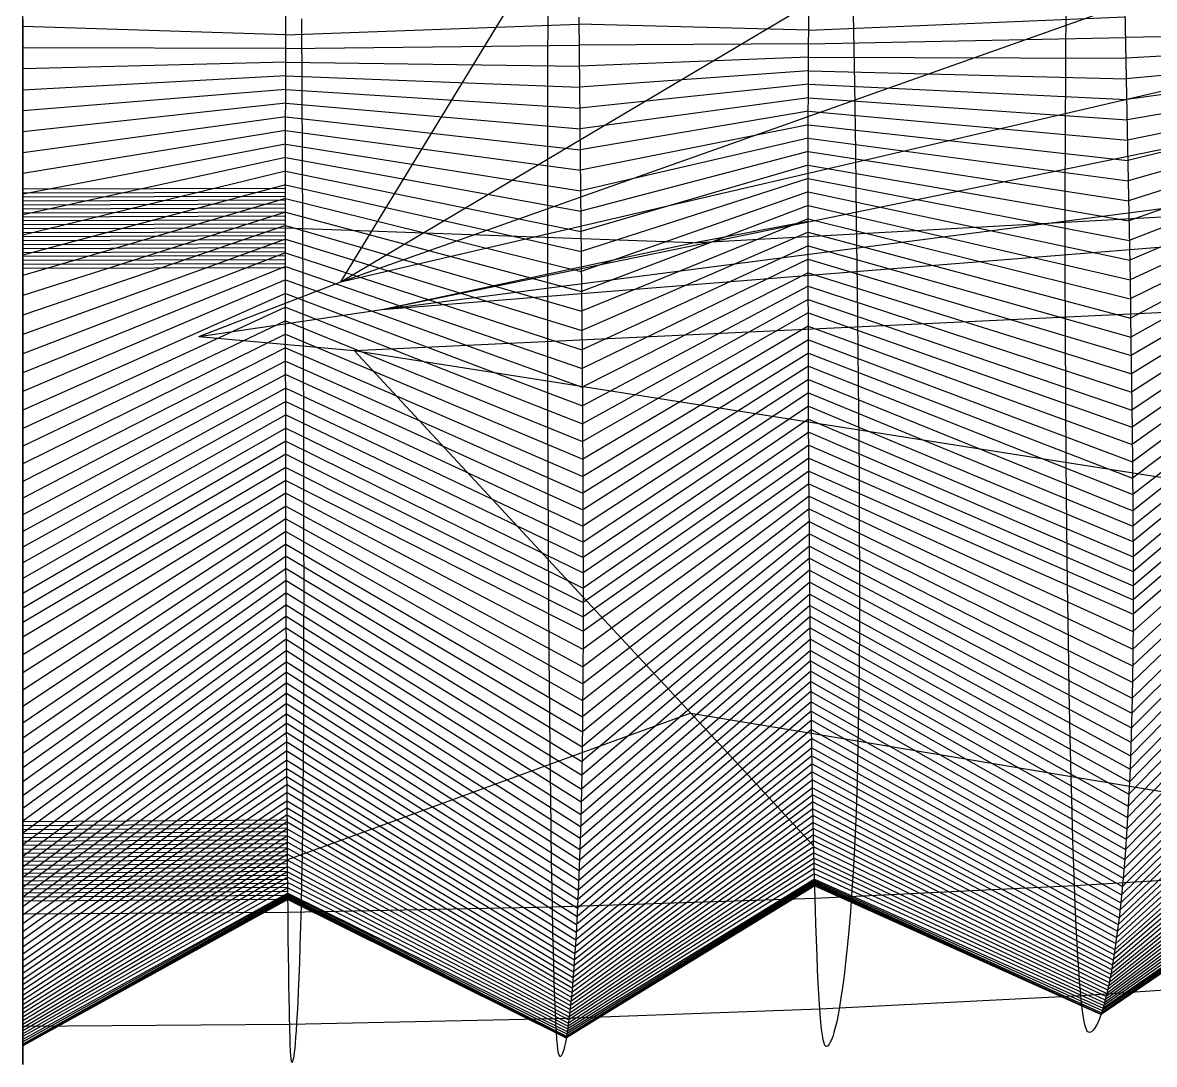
# Model space of a CAD drawing. Extents: x -483 to 483, y 0 to 271.
# Drawn here: x 0 to 128.5, y 0 to 118.3 of the extents above; entities that cross this region are included whole.
import ezdxf

# ---------------------------------------------------------------- set-up
doc = ezdxf.new("R2010")
doc.units = 0

msp = doc.modelspace()

# ---------------------------------------------------------------- linework, layer by layer
at = {"layer": 'default', "color": 30, "linetype": 'CONTINUOUS'}
msp.add_line((36.129, 88.838, 703.288), (153.186, 158.367, 435.962), dxfattribs=at)
at = {"layer": 'default', "color": 8, "linetype": 'CONTINUOUS'}
for p, q in [((36.129, 88.838, 703.288), (315.565, 153.848, 311.951)), ((36.129, 88.838, 703.288), (75.459, 153.319, 197.543)), ((40.767, 85.692, 704.946), (350.979, 149.457, 383.713)), ((36.129, 88.838, 703.288), (181.185, 140.264, 327.11)), ((40.767, 85.692, 704.946), (265.991, 114.892, 402.098)), ((40.767, 85.692, 704.946), (180.958, 96.986, 332.978)), ((76.091, 93.263, 203.728), (147.178, 97.245, 31.791)), ((76.091, 93.263, 203.728), (89.196, 95.723, 22.713)), ((76.091, 93.263, 203.728), (29.858, 94.956, 18.076)), ((40.767, 85.692, 704.946), (76.091, 93.263, 203.728)), ((37.633, 81.059, 703.462), (266.968, 91.838, 399.301)), ((20, 82.661, 747), (36.129, 88.838, 703.288)), ((20, 82.661, 747), (40.767, 85.692, 704.946)), ((20, 82.661, 747), (37.633, 81.059, 703.462)), ((37.633, 81.059, 703.462), (75.857, 39.86, 197.851)), ((37.633, 81.059, 703.462), (181.802, 58.383, 327.452)), ((75.857, 39.86, 197.851), (30.08, 23.234, 12.793)), ((75.857, 39.86, 197.851), (89.831, 24.776, 17.46)), ((75.857, 39.86, 197.851), (148.236, 27.837, 26.605))]:
    msp.add_line(p, q, dxfattribs=at)
at = {"layer": 'default', "color": 3, "linetype": 'CONTINUOUS'}
for p, q in [((118.433, 113.322, 26.442), (118.479, 120.939, 26.159)), ((0.01, 112.159, 17.183), (0.01, 119.943, 16.876)), ((29.871, 112.234, 17.766), (29.884, 120.007, 17.462)), ((59.643, 112.447, 19.521), (59.668, 120.189, 19.221)), ((89.231, 112.815, 22.422), (89.267, 120.505, 22.129)), ((118.403, 105.742, 26.631), (118.433, 113.322, 26.442)), ((0.01, 104.413, 17.391), (0.01, 112.159, 17.183)), ((29.863, 104.499, 17.974), (29.871, 112.234, 17.766)), ((59.626, 104.743, 19.725), (59.643, 112.447, 19.521)), ((89.207, 105.163, 22.62), (89.231, 112.815, 22.422)), ((118.388, 98.176, 26.721), (118.403, 105.742, 26.631)), ((0.01, 96.681, 17.497), (0.01, 104.413, 17.391)), ((29.858, 96.777, 18.079), (29.863, 104.499, 17.974)), ((59.618, 97.053, 19.826), (59.626, 104.743, 19.725)), ((89.196, 97.524, 22.716), (89.207, 105.163, 22.62)), ((118.391, 90.612, 26.7), (118.388, 98.176, 26.721)), ((0.01, 88.951, 17.489), (0.01, 96.681, 17.497)), ((29.859, 89.058, 18.07), (29.858, 96.777, 18.079)), ((59.619, 89.365, 19.815), (59.618, 97.053, 19.826)), ((89.198, 89.889, 22.701), (89.196, 97.524, 22.716)), ((118.411, 83.07, 26.578), (118.391, 90.612, 26.7)), ((0.01, 81.244, 17.375), (0.01, 88.951, 17.489)), ((29.863, 81.361, 17.955), (29.859, 89.058, 18.07)), ((59.628, 81.699, 19.699), (59.619, 89.365, 19.815)), ((89.212, 82.274, 22.582), (89.198, 89.889, 22.701)), ((89.238, 74.74, 22.363), (89.212, 82.274, 22.582)), ((118.447, 75.608, 26.356), (118.411, 83.07, 26.578)), ((0.01, 73.617, 17.158), (0.01, 81.244, 17.375)), ((29.873, 73.745, 17.738), (29.863, 81.361, 17.955)), ((59.646, 74.113, 19.481), (59.628, 81.699, 19.699)), ((89.276, 67.361, 22.05), (89.238, 74.74, 22.363)), ((118.498, 68.3, 26.043), (118.447, 75.608, 26.356)), ((0.01, 66.148, 16.847), (0.01, 73.617, 17.158)), ((29.886, 66.286, 17.426), (29.873, 73.745, 17.738)), ((59.672, 66.684, 19.169), (59.646, 74.113, 19.481)), ((118.564, 61.225, 25.638), (118.498, 68.3, 26.043)), ((89.325, 60.219, 21.645), (89.276, 67.361, 22.05)), ((0.01, 58.917, 16.44), (0.01, 66.148, 16.847)), ((29.903, 59.065, 17.02), (29.886, 66.286, 17.426)), ((59.706, 59.493, 18.763), (59.672, 66.684, 19.169)), ((118.643, 54.468, 25.151), (118.564, 61.225, 25.638)), ((59.746, 52.625, 18.271), (59.706, 59.493, 18.763)), ((89.384, 53.397, 21.154), (89.325, 60.219, 21.645)), ((0.01, 52.011, 15.947), (0.01, 58.917, 16.44)), ((29.923, 52.169, 16.527), (29.903, 59.065, 17.02)), ((118.734, 48.126, 24.585), (118.643, 54.468, 25.151)), ((89.453, 46.993, 20.585), (89.384, 53.397, 21.154)), ((0.01, 45.529, 15.372), (0.01, 52.011, 15.947)), ((29.947, 45.695, 15.953), (29.923, 52.169, 16.527)), ((59.793, 46.177, 17.699), (59.746, 52.625, 18.271)), ((118.836, 42.34, 23.96), (118.734, 48.126, 24.585)), ((89.529, 41.152, 19.955), (89.453, 46.993, 20.585)), ((0.01, 39.615, 14.735), (0.01, 45.529, 15.372)), ((29.974, 39.789, 15.317), (29.947, 45.695, 15.953)), ((59.846, 40.295, 17.065), (59.793, 46.177, 17.699)), ((89.61, 35.95, 19.285), (89.529, 41.152, 19.955)), ((118.943, 37.188, 23.297), (118.836, 42.34, 23.96)), ((59.901, 35.058, 16.391), (59.846, 40.295, 17.065)), ((0.01, 34.349, 14.058), (0.01, 39.615, 14.735)), ((30.002, 34.531, 14.64), (29.974, 39.789, 15.317)), ((119.051, 32.681, 22.633), (118.943, 37.188, 23.297)), ((59.957, 30.476, 15.715), (59.901, 35.058, 16.391)), ((89.691, 31.399, 18.614), (89.61, 35.95, 19.285)), ((0.01, 29.742, 13.378), (0.01, 34.349, 14.058)), ((30.031, 29.93, 13.961), (30.002, 34.531, 14.64)), ((119.156, 28.768, 21.982), (119.051, 32.681, 22.633)), ((89.771, 27.448, 17.956), (89.691, 31.399, 18.614)), ((0.01, 25.741, 12.711), (0.01, 29.742, 13.378)), ((30.059, 25.935, 13.295), (30.031, 29.93, 13.961)), ((60.012, 26.497, 15.052), (59.957, 30.476, 15.715)), ((119.258, 25.377, 21.354), (119.156, 28.768, 21.982)), ((89.848, 24.024, 17.32), (89.771, 27.448, 17.956)), ((0.01, 22.275, 12.066), (0.01, 25.741, 12.711)), ((30.086, 22.473, 12.651), (30.059, 25.935, 13.295)), ((60.065, 23.05, 14.412), (60.012, 26.497, 15.052)), ((119.357, 22.421, 20.747), (119.258, 25.377, 21.354)), ((89.922, 21.04, 16.706), (89.848, 24.024, 17.32)), ((0.01, 19.253, 11.442), (0.01, 22.275, 12.066)), ((30.112, 19.456, 12.029), (30.086, 22.473, 12.651)), ((60.116, 20.045, 13.792), (60.065, 23.05, 14.412)), ((119.435, 20.29, 20.263), (119.357, 22.421, 20.747)), ((89.981, 18.887, 16.217), (89.922, 21.04, 16.706)), ((30.133, 17.28, 11.534), (30.112, 19.456, 12.029)), ((60.157, 17.878, 13.299), (60.116, 20.045, 13.792)), ((0.01, 17.074, 10.946), (0.01, 19.253, 11.442))]:
    msp.add_line(p, q, dxfattribs=at)
at = {"layer": 'default', "color": 5, "linetype": 'CONTINUOUS'}
for p, q in [((125.154, 119.726, -15.005), (125.314, 111.893, -15.997)), ((0.01, 118.631, -25.739), (0.01, 110.625, -26.752)), ((31.666, 118.702, -25.058), (31.709, 110.707, -26.07)), ((63.156, 118.903, -23.021), (63.239, 110.94, -24.03)), ((94.317, 119.249, -19.667), (94.438, 111.341, -20.669)), ((29.879, 116.898, 17.584), (0.01, 117.83, -25.84)), ((89.252, 117.429, 22.247), (63.164, 118.106, -23.122)), ((147.251, 116.98, 31.43), (125.218, 116.593, -15.402)), ((89.245, 115.891, 22.305), (63.189, 115.718, -23.425)), ((29.876, 115.343, 17.645), (0.01, 115.429, -26.144)), ((147.24, 115.475, 31.484), (125.266, 114.243, -15.7)), ((29.874, 113.789, 17.706), (0.01, 113.027, -26.448)), ((89.238, 114.353, 22.364), (63.214, 113.329, -23.727)), ((147.229, 113.97, 31.538), (125.314, 111.893, -15.997)), ((29.871, 112.234, 17.766), (0.01, 110.625, -26.752)), ((89.231, 112.815, 22.422), (63.239, 110.94, -24.03)), ((125.314, 111.893, -15.997), (125.466, 104.146, -16.929)), ((147.222, 112.473, 31.574), (125.36, 109.569, -16.277)), ((29.87, 110.687, 17.808), (0.01, 108.249, -27.038)), ((0.01, 110.625, -26.752), (0.01, 102.706, -27.704)), ((31.709, 110.707, -26.07), (31.748, 102.798, -27.02)), ((63.239, 110.94, -24.03), (63.317, 103.064, -24.976)), ((89.226, 111.285, 22.462), (63.262, 108.577, -24.313)), ((94.438, 111.341, -20.669), (94.552, 103.519, -21.609)), ((147.215, 110.975, 31.609), (125.405, 107.245, -16.556)), ((89.222, 109.754, 22.501), (63.286, 106.215, -24.597)), ((147.207, 109.477, 31.645), (125.45, 104.921, -16.836)), ((29.868, 109.14, 17.849), (0.01, 105.873, -27.323)), ((89.217, 108.224, 22.541), (63.309, 103.852, -24.881)), ((147.2, 107.98, 31.681), (125.494, 102.621, -17.103)), ((29.866, 107.593, 17.891), (0.01, 103.498, -27.609)), ((89.212, 106.694, 22.58), (63.332, 101.514, -25.153)), ((29.864, 106.046, 17.932), (0.01, 101.147, -27.881)), ((147.193, 106.482, 31.716), (125.536, 100.333, -17.365)), ((29.863, 104.499, 17.974), (0.01, 98.808, -28.148)), ((89.207, 105.163, 22.62), (63.353, 99.188, -25.418)), ((125.466, 104.146, -16.929), (125.607, 96.52, -17.8)), ((147.189, 104.988, 31.732), (125.579, 98.045, -17.626)), ((29.862, 102.954, 17.995), (0.01, 96.47, -28.415)), ((63.317, 103.064, -24.976), (63.39, 95.312, -25.86)), ((89.205, 103.635, 22.639), (63.375, 96.862, -25.683)), ((94.552, 103.519, -21.609), (94.658, 95.819, -22.488)), ((147.186, 103.493, 31.749), (125.62, 95.775, -17.88)), ((0.01, 102.706, -27.704), (0.01, 94.911, -28.593)), ((31.748, 102.798, -27.02), (31.786, 95.015, -27.908)), ((89.203, 102.108, 22.659), (63.397, 94.555, -25.941)), ((147.183, 101.998, 31.765), (125.658, 93.54, -18.117)), ((29.861, 101.41, 18.016), (0.01, 94.15, -28.673)), ((89.2, 100.58, 22.678), (63.416, 92.282, -26.182)), ((147.18, 100.503, 31.781), (125.697, 91.305, -18.355)), ((29.86, 99.866, 18.037), (0.01, 91.865, -28.916)), ((89.198, 99.052, 22.697), (63.436, 90.01, -26.423)), ((147.176, 99.008, 31.797), (125.735, 89.069, -18.593)), ((29.859, 98.321, 18.058), (0.01, 89.58, -29.158)), ((29.858, 96.777, 18.079), (0.01, 87.296, -29.4)), ((89.196, 97.524, 22.716), (63.456, 87.738, -26.664)), ((125.607, 96.52, -17.8), (125.735, 89.069, -18.593)), ((147.177, 97.514, 31.792), (125.769, 86.905, -18.802)), ((29.858, 95.233, 18.077), (0.01, 85.083, -29.612)), ((63.39, 95.312, -25.86), (63.456, 87.738, -26.664)), ((89.196, 95.997, 22.713), (63.474, 85.537, -26.875)), ((94.658, 95.819, -22.488), (94.755, 88.297, -23.288)), ((147.178, 96.02, 31.786), (125.803, 84.74, -19.01)), ((0.01, 94.911, -28.593), (0.01, 87.296, -29.4)), ((31.786, 95.015, -27.908), (31.819, 87.41, -28.715)), ((89.196, 94.47, 22.71), (63.491, 83.337, -27.087)), ((147.18, 94.525, 31.781), (125.837, 82.576, -19.219)), ((29.858, 93.69, 18.075), (0.01, 82.871, -29.825)), ((89.197, 92.943, 22.707), (63.509, 81.137, -27.298)), ((147.181, 93.031, 31.776), (125.867, 80.474, -19.404)), ((29.858, 92.146, 18.073), (0.01, 80.659, -30.037)), ((89.197, 91.416, 22.704), (63.524, 78.999, -27.485)), ((147.182, 91.537, 31.77), (125.895, 78.402, -19.578)), ((29.859, 90.602, 18.071), (0.01, 78.51, -30.225)), ((147.187, 90.047, 31.745), (125.923, 76.331, -19.752)), ((29.859, 89.058, 18.07), (0.01, 76.392, -30.402)), ((89.198, 89.889, 22.701), (63.539, 76.894, -27.661)), ((125.735, 89.069, -18.593), (125.848, 81.855, -19.288)), ((29.86, 87.519, 18.047), (0.01, 74.275, -30.578)), ((31.819, 87.41, -28.715), (31.849, 80.045, -29.421)), ((63.456, 87.738, -26.664), (63.514, 80.403, -27.368)), ((89.2, 88.366, 22.677), (63.553, 74.788, -27.837)), ((94.755, 88.297, -23.288), (94.839, 81.012, -23.988)), ((147.192, 88.557, 31.72), (125.949, 74.295, -19.913)), ((0.01, 87.296, -29.4), (0.01, 79.921, -30.108)), ((89.203, 86.843, 22.654), (63.567, 72.719, -28)), ((147.197, 87.067, 31.694), (125.971, 72.332, -20.049)), ((29.861, 85.979, 18.024), (0.01, 72.195, -30.742)), ((89.206, 85.32, 22.63), (63.578, 70.723, -28.137)), ((147.202, 85.577, 31.669), (125.994, 70.369, -20.185)), ((29.862, 84.44, 18.001), (0.01, 70.188, -30.879)), ((89.209, 83.797, 22.606), (63.589, 68.727, -28.274)), ((147.208, 84.087, 31.643), (126.016, 68.405, -20.321)), ((29.862, 82.9, 17.978), (0.01, 68.182, -31.016)), ((89.212, 82.274, 22.582), (63.601, 66.732, -28.411)), ((147.217, 82.612, 31.598), (126.03, 66.559, -20.411)), ((29.863, 81.361, 17.955), (0.01, 66.175, -31.154)), ((94.839, 81.012, -23.988), (94.91, 74.041, -24.572)), ((125.848, 81.855, -19.288), (125.942, 74.95, -19.868)), ((147.226, 81.138, 31.554), (126.045, 64.712, -20.502)), ((0.01, 79.921, -30.108), (0.01, 72.864, -30.696)), ((29.865, 79.838, 17.912), (0.01, 64.288, -31.244)), ((31.849, 80.045, -29.421), (31.874, 72.998, -30.009)), ((63.514, 80.403, -27.368), (63.563, 73.384, -27.954)), ((89.217, 80.767, 22.538), (63.608, 64.855, -28.501)), ((89.222, 79.261, 22.494), (63.615, 62.978, -28.591)), ((147.235, 79.664, 31.509), (126.059, 62.866, -20.592)), ((29.867, 78.314, 17.868), (0.01, 62.401, -31.334)), ((89.228, 77.754, 22.451), (63.623, 61.101, -28.682)), ((147.244, 78.19, 31.464), (126.069, 61.099, -20.648)), ((29.869, 76.791, 17.825), (0.01, 60.514, -31.424)), ((89.233, 76.247, 22.407), (63.628, 59.304, -28.738)), ((147.253, 76.715, 31.419), (126.075, 59.371, -20.688)), ((29.871, 75.268, 17.781), (0.01, 58.707, -31.48)), ((89.238, 74.74, 22.363), (63.631, 57.548, -28.776)), ((125.942, 74.95, -19.868), (126.016, 68.405, -20.321)), ((147.266, 75.272, 31.356), (126.082, 57.643, -20.728)), ((29.873, 73.745, 17.738), (0.01, 56.941, -31.518)), ((63.563, 73.384, -27.954), (63.601, 66.732, -28.411)), ((89.246, 73.264, 22.3), (63.634, 55.791, -28.815)), ((94.91, 74.041, -24.572), (94.965, 67.433, -25.027)), ((147.279, 73.828, 31.294), (126.085, 55.954, -20.749)), ((0.01, 72.864, -30.696), (0.01, 66.175, -31.154)), ((29.875, 72.253, 17.676), (0.01, 55.175, -31.556)), ((31.874, 72.998, -30.009), (31.893, 66.318, -30.467)), ((147.292, 72.384, 31.231), (126.082, 54.346, -20.733)), ((29.878, 70.761, 17.613), (0.01, 53.45, -31.575)), ((89.254, 71.789, 22.238), (63.636, 54.075, -28.834)), ((147.305, 70.94, 31.168), (126.08, 52.737, -20.717)), ((89.261, 70.313, 22.175), (63.634, 52.44, -28.816)), ((147.317, 69.496, 31.105), (126.077, 51.128, -20.701)), ((29.88, 69.269, 17.551), (0.01, 51.806, -31.556)), ((89.269, 68.837, 22.113), (63.632, 50.805, -28.797)), ((126.016, 68.405, -20.321), (126.064, 62.251, -20.622)), ((29.883, 67.778, 17.489), (0.01, 50.162, -31.536)), ((89.276, 67.361, 22.05), (63.631, 49.17, -28.778)), ((94.965, 67.433, -25.027), (95.001, 61.219, -25.328)), ((147.334, 68.099, 31.025), (126.062, 49.141, -20.604)), ((29.886, 66.286, 17.426), (0.01, 48.518, -31.517)), ((0.01, 66.175, -31.154), (0.01, 59.885, -31.455)), ((31.893, 66.318, -30.467), (31.906, 60.036, -30.767)), ((63.601, 66.732, -28.411), (63.625, 60.475, -28.712)), ((89.286, 65.933, 21.969), (63.623, 47.15, -28.677)), ((147.35, 66.701, 30.944), (126.046, 47.154, -20.508)), ((29.889, 64.842, 17.345), (0.01, 46.488, -31.414)), ((89.296, 64.504, 21.888), (63.614, 45.131, -28.576)), ((147.367, 65.303, 30.864), (126.024, 45.243, -20.373)), ((29.892, 63.397, 17.264), (0.01, 44.457, -31.311)), ((89.306, 63.076, 21.807), (63.603, 43.189, -28.435)), ((147.383, 63.906, 30.783), (125.996, 43.409, -20.199)), ((29.896, 61.953, 17.182), (0.01, 42.505, -31.168)), ((147.4, 62.508, 30.702), (125.968, 41.575, -20.025)), ((126.064, 62.251, -20.622), (126.086, 56.491, -20.755)), ((29.899, 60.509, 17.101), (0.01, 40.63, -30.985)), ((89.315, 61.647, 21.726), (63.588, 41.324, -28.254)), ((63.625, 60.475, -28.712), (63.636, 54.62, -28.841)), ((95.001, 61.219, -25.328), (95.017, 55.404, -25.458)), ((147.419, 61.173, 30.605), (125.928, 39.89, -19.778)), ((0.01, 59.885, -31.455), (0.01, 53.998, -31.582)), ((31.906, 60.036, -30.767), (31.911, 54.158, -30.895)), ((89.325, 60.219, 21.645), (63.573, 39.46, -28.073)), ((147.439, 59.839, 30.509), (125.887, 38.205, -19.53)), ((29.903, 59.065, 17.02), (0.01, 38.756, -30.801)), ((89.337, 58.854, 21.546), (63.552, 37.748, -27.817)), ((147.459, 58.504, 30.412), (125.841, 36.59, -19.247)), ((29.907, 57.686, 16.921), (0.01, 37.034, -30.542)), ((89.349, 57.49, 21.448), (63.53, 36.035, -27.561)), ((147.479, 57.169, 30.315), (125.79, 35.044, -18.927)), ((29.911, 56.306, 16.823), (0.01, 35.313, -30.283)), ((89.361, 56.126, 21.35), (63.506, 34.394, -27.268)), ((95.017, 55.404, -25.458), (95.01, 49.99, -25.4)), ((147.498, 55.834, 30.218), (125.738, 33.499, -18.607)), ((126.086, 56.491, -20.755), (126.077, 51.128, -20.701)), ((29.915, 54.927, 16.724), (0.01, 33.663, -29.987)), ((0.01, 53.998, -31.582), (0.01, 48.518, -31.517)), ((31.911, 54.158, -30.895), (31.908, 48.685, -30.831)), ((89.373, 54.761, 21.252), (63.479, 32.824, -26.938)), ((63.636, 54.62, -28.841), (63.631, 49.17, -28.778)), ((147.521, 54.581, 30.106), (125.674, 32.087, -18.217)), ((29.919, 53.548, 16.626), (0.01, 32.084, -29.653)), ((89.384, 53.397, 21.154), (63.452, 31.254, -26.607)), ((147.544, 53.328, 29.994), (125.611, 30.674, -17.826)), ((29.923, 52.169, 16.527), (0.01, 30.506, -29.319)), ((89.398, 52.116, 21.04), (63.418, 29.819, -26.205)), ((147.567, 52.075, 29.882), (125.542, 29.323, -17.403)), ((29.928, 50.874, 16.412), (0.01, 29.063, -28.912)), ((89.412, 50.836, 20.927), (63.385, 28.383, -25.802)), ((147.59, 50.822, 29.77), (125.468, 28.032, -16.946)), ((126.077, 51.128, -20.701), (126.038, 46.161, -20.46)), ((29.933, 49.579, 16.297), (0.01, 27.62, -28.506)), ((89.426, 49.555, 20.813), (63.349, 27.01, -25.366)), ((63.631, 49.17, -28.778), (63.61, 44.121, -28.525)), ((95.01, 49.99, -25.4), (94.98, 44.975, -25.152)), ((147.613, 49.57, 29.658), (125.394, 26.741, -16.49)), ((0.01, 48.518, -31.517), (0.01, 43.442, -31.259)), ((29.938, 48.284, 16.183), (0.01, 26.24, -28.065)), ((31.908, 48.685, -30.831), (31.897, 43.616, -30.574)), ((89.439, 48.274, 20.699), (63.31, 25.699, -24.896)), ((147.638, 48.427, 29.534), (125.311, 25.568, -15.978)), ((29.943, 46.99, 16.068), (0.01, 24.921, -27.59)), ((89.453, 46.993, 20.585), (63.272, 24.387, -24.426)), ((147.663, 47.284, 29.411), (125.228, 24.395, -15.466)), ((29.947, 45.695, 15.953), (0.01, 23.603, -27.116)), ((89.468, 45.825, 20.459), (63.228, 23.196, -23.899)), ((147.714, 44.998, 29.163), (125.053, 22.219, -14.383)), ((147.688, 46.141, 29.287), (125.142, 23.279, -14.934)), ((126.038, 46.161, -20.46), (125.968, 41.575, -20.025)), ((29.953, 44.514, 15.826), (0.01, 22.405, -26.583)), ((89.484, 44.657, 20.333), (63.184, 22.004, -23.372)), ((63.61, 44.121, -28.525), (63.573, 39.46, -28.073)), ((94.98, 44.975, -25.152), (94.926, 40.346, -24.707)), ((147.739, 43.855, 29.04), (124.963, 21.159, -13.832)), ((0.01, 43.442, -31.259), (0.01, 38.756, -30.801)), ((29.958, 43.333, 15.699), (0.01, 21.207, -26.051)), ((31.897, 43.616, -30.574), (31.878, 38.936, -30.118)), ((89.499, 43.488, 20.207), (63.139, 20.87, -22.825)), ((147.765, 42.837, 28.909), (124.87, 20.206, -13.255)), ((29.963, 42.152, 15.571), (0.01, 20.067, -25.499)), ((89.529, 41.152, 19.955), (63.046, 18.717, -21.691)), ((89.514, 42.32, 20.081), (63.093, 19.794, -22.258)), ((147.792, 41.82, 28.778), (124.776, 19.252, -12.679)), ((125.968, 41.575, -20.025), (125.867, 37.362, -19.407)), ((29.969, 40.97, 15.444), (0.01, 18.985, -24.926)), ((89.546, 40.111, 19.821), (62.997, 17.749, -21.098)), ((94.926, 40.346, -24.707), (94.85, 36.093, -24.076)), ((147.819, 40.802, 28.647), (124.682, 18.35, -12.097)), ((29.974, 39.789, 15.317), (0.01, 17.904, -24.354)), ((0.01, 38.756, -30.801), (0.01, 34.452, -30.154)), ((29.98, 38.738, 15.182), (0.01, 16.93, -23.755)), ((31.878, 38.936, -30.118), (31.851, 34.638, -29.472)), ((89.562, 39.071, 19.687), (62.948, 16.78, -20.505)), ((63.573, 39.46, -28.073), (63.52, 35.179, -27.433)), ((147.872, 38.767, 28.385), (124.492, 16.646, -10.923)), ((147.846, 39.784, 28.516), (124.587, 17.498, -11.51)), ((29.985, 37.686, 15.046), (0.01, 15.957, -23.157)), ((89.578, 38.031, 19.553), (62.898, 15.864, -19.907)), ((147.899, 37.876, 28.254), (124.396, 15.885, -10.33)), ((125.867, 37.362, -19.407), (125.738, 33.499, -18.607)), ((29.991, 36.634, 14.911), (0.01, 15.035, -22.553)), ((89.594, 36.991, 19.419), (62.849, 14.999, -19.304)), ((94.85, 36.093, -24.076), (94.751, 32.194, -23.261)), ((147.953, 36.096, 27.992), (124.204, 14.407, -9.147)), ((147.926, 36.986, 28.123), (124.3, 15.125, -9.738)), ((29.997, 35.582, 14.776), (0.01, 14.166, -21.944)), ((89.627, 35.04, 19.151), (62.748, 13.361, -18.091)), ((89.61, 35.95, 19.285), (62.799, 14.134, -18.7)), ((63.52, 35.179, -27.433), (63.452, 31.254, -26.607)), ((147.979, 35.205, 27.861), (124.108, 13.731, -8.558)), ((30.002, 34.531, 14.64), (0.01, 13.296, -21.335)), ((0.01, 34.452, -30.154), (0.01, 30.506, -29.319)), ((30.008, 33.61, 14.504), (0.01, 12.52, -20.72)), ((31.851, 34.638, -29.472), (31.816, 30.698, -28.64)), ((89.643, 34.13, 19.017), (62.698, 12.589, -17.482)), ((148.032, 33.542, 27.601), (123.918, 12.457, -7.386)), ((148.006, 34.315, 27.729), (124.013, 13.055, -7.968)), ((125.738, 33.499, -18.607), (125.579, 29.968, -17.631)), ((30.014, 32.69, 14.369), (0.01, 11.744, -20.105)), ((89.675, 32.309, 18.748), (62.598, 11.174, -16.269)), ((89.659, 33.22, 18.882), (62.648, 11.86, -16.875)), ((94.751, 32.194, -23.261), (94.631, 28.63, -22.267)), ((148.058, 32.769, 27.473), (123.824, 11.859, -6.804)), ((30.019, 31.77, 14.233), (0.01, 11.011, -19.492)), ((30.025, 30.85, 14.097), (0.01, 10.322, -18.881)), ((89.691, 31.399, 18.614), (62.548, 10.488, -15.663)), ((63.452, 31.254, -26.607), (63.369, 27.666, -25.601)), ((148.111, 31.223, 27.216), (123.638, 10.766, -5.658)), ((148.085, 31.996, 27.345), (123.73, 11.295, -6.228)), ((0.01, 30.506, -29.319), (0.01, 26.899, -28.303)), ((30.031, 29.93, 13.961), (0.01, 9.632, -18.269)), ((31.816, 30.698, -28.64), (31.774, 27.095, -27.626)), ((89.723, 29.819, 18.351), (62.449, 9.273, -14.467)), ((89.707, 30.609, 18.482), (62.499, 9.881, -15.065)), ((148.162, 29.78, 26.964), (123.455, 9.771, -4.53)), ((148.137, 30.45, 27.088), (123.546, 10.237, -5.088)), ((125.579, 29.968, -17.631), (125.394, 26.741, -16.49)), ((30.036, 29.131, 13.828), (0.01, 9.022, -17.666)), ((30.042, 28.332, 13.695), (0.01, 8.411, -17.062)), ((89.739, 29.029, 18.219), (62.4, 8.701, -13.875)), ((94.631, 28.63, -22.267), (94.491, 25.373, -21.106)), ((148.213, 28.441, 26.716), (123.275, 8.869, -3.42)), ((148.187, 29.11, 26.84), (123.365, 9.306, -3.971)), ((30.048, 27.533, 13.562), (0.01, 7.836, -16.464)), ((31.774, 27.095, -27.626), (31.724, 23.804, -26.442)), ((89.771, 27.448, 17.956), (62.304, 7.627, -12.704)), ((89.755, 28.238, 18.088), (62.352, 8.164, -13.289)), ((63.369, 27.666, -25.601), (63.272, 24.387, -24.426)), ((148.263, 27.101, 26.468), (123.099, 8.052, -2.332)), ((148.238, 27.771, 26.592), (123.187, 8.46, -2.876)), ((0.01, 26.899, -28.303), (0.01, 23.603, -27.116)), ((30.053, 26.734, 13.429), (0.01, 7.296, -15.874)), ((30.059, 25.935, 13.295), (0.01, 6.757, -15.283)), ((89.802, 26.079, 17.702), (62.209, 6.682, -11.557)), ((89.786, 26.763, 17.829), (62.256, 7.154, -12.13)), ((148.312, 25.933, 26.229), (122.926, 7.337, -1.266)), ((148.288, 26.517, 26.349), (123.012, 7.695, -1.799)), ((125.394, 26.741, -16.49), (125.187, 23.808, -15.209)), ((30.064, 25.243, 13.167), (0.01, 6.282, -14.704)), ((30.07, 24.55, 13.038), (0.01, 5.807, -14.125)), ((89.832, 24.709, 17.447), (62.116, 5.824, -10.432)), ((89.817, 25.394, 17.575), (62.162, 6.238, -10.991)), ((94.491, 25.373, -21.106), (94.334, 22.413, -19.804)), ((148.361, 24.765, 25.99), (122.756, 6.694, -0.217)), ((148.336, 25.349, 26.11), (122.84, 7.004, -0.738)), ((30.075, 23.858, 12.909), (0.01, 5.361, -13.554)), ((0.01, 23.603, -27.116), (0.01, 20.608, -25.785)), ((30.08, 23.166, 12.78), (0.01, 4.945, -12.99)), ((31.724, 23.804, -26.442), (31.669, 20.813, -25.115)), ((89.863, 23.427, 17.197), (62.025, 5.047, -9.326)), ((89.848, 24.024, 17.32), (62.07, 5.41, -9.873)), ((63.272, 24.387, -24.426), (63.163, 21.408, -23.108)), ((148.424, 23.339, 25.68), (122.442, 5.658, 1.72)), ((148.416, 23.508, 25.718), (122.451, 5.685, 1.661)), ((148.409, 23.676, 25.756), (122.461, 5.712, 1.602)), ((148.401, 23.845, 25.794), (122.507, 5.857, 1.318)), ((148.393, 24.013, 25.833), (122.589, 6.121, 0.811)), ((148.385, 24.182, 25.871), (122.671, 6.385, 0.304)), ((125.187, 23.808, -15.209), (124.963, 21.159, -13.832)), ((30.086, 22.473, 12.651), (0.01, 4.529, -12.426)), ((30.091, 21.87, 12.527), (0.01, 4.164, -11.873)), ((89.892, 22.233, 16.952), (61.935, 4.346, -8.236)), ((89.877, 22.83, 17.075), (61.98, 4.685, -8.778)), ((94.334, 22.413, -19.804), (94.164, 19.74, -18.403)), ((30.096, 21.266, 12.403), (0.01, 3.8, -11.321)), ((30.101, 20.663, 12.278), (0.01, 3.46, -10.774)), ((0.01, 20.608, -25.785), (0.01, 17.904, -24.354)), ((31.669, 20.813, -25.115), (31.609, 18.112, -23.687)), ((89.934, 20.582, 16.602), (61.737, 3.04, -5.842)), ((89.93, 20.735, 16.637), (61.76, 3.183, -6.124)), ((89.926, 20.887, 16.671), (61.803, 3.451, -6.645)), ((89.922, 21.04, 16.706), (61.846, 3.718, -7.166)), ((89.907, 21.636, 16.829), (61.891, 4.032, -7.701)), ((63.163, 21.408, -23.108), (63.046, 18.717, -21.691)), ((124.963, 21.159, -13.832), (124.73, 18.775, -12.391)), ((30.107, 20.059, 12.154), (0.01, 3.145, -10.234)), ((30.112, 19.456, 12.029), (0.01, 2.829, -9.694)), ((30.113, 19.311, 11.996), (0.01, 2.561, -9.169)), ((89.943, 20.277, 16.533), (61.73, 3.002, -5.758)), ((89.939, 20.43, 16.568), (61.734, 3.021, -5.8)), ((94.164, 19.74, -18.403), (93.987, 17.334, -16.938)), ((30.115, 19.167, 11.963), (0.01, 2.292, -8.643)), ((30.116, 19.023, 11.931), (0.01, 2.149, -8.362)), ((30.117, 18.878, 11.898), (0.01, 2.133, -8.325)), ((30.119, 18.734, 11.865), (0.01, 2.117, -8.289)), ((31.609, 18.112, -23.687), (31.546, 15.681, -22.195)), ((63.046, 18.717, -21.691), (62.923, 16.296, -20.209)), ((124.73, 18.775, -12.391), (124.492, 16.646, -10.923)), ((0.01, 17.904, -24.354), (0.01, 15.47, -22.858)), ((93.987, 17.334, -16.938), (93.807, 15.185, -15.446)), ((0.01, 15.47, -22.858), (0.01, 13.296, -21.335)), ((31.546, 15.681, -22.195), (31.483, 13.51, -20.675)), ((62.923, 16.296, -20.209), (62.799, 14.134, -18.7)), ((124.492, 16.646, -10.923), (124.252, 14.745, -9.442)), ((93.807, 15.185, -15.446), (93.625, 13.267, -13.941)), ((124.252, 14.745, -9.442), (124.013, 13.055, -7.968)), ((0.01, 13.296, -21.335), (0.01, 11.356, -19.798)), ((31.483, 13.51, -20.675), (31.418, 11.572, -19.142)), ((62.799, 14.134, -18.7), (62.673, 12.203, -17.178)), ((93.625, 13.267, -13.941), (93.444, 11.563, -12.443)), ((124.013, 13.055, -7.968), (123.777, 11.56, -6.512)), ((31.418, 11.572, -19.142), (31.354, 9.851, -17.617)), ((62.673, 12.203, -17.178), (62.548, 10.488, -15.663)), ((0.01, 11.356, -19.798), (0.01, 9.632, -18.269)), ((62.548, 10.488, -15.663), (62.425, 8.97, -14.168)), ((93.444, 11.563, -12.443), (93.266, 10.054, -10.964)), ((123.777, 11.56, -6.512), (123.546, 10.237, -5.088)), ((0.01, 9.632, -18.269), (0.01, 8.106, -16.76)), ((31.354, 9.851, -17.617), (31.291, 8.327, -16.111)), ((93.266, 10.054, -10.964), (93.091, 8.719, -9.517)), ((123.319, 9.073, -3.692), (123.099, 8.052, -2.332)), ((123.546, 10.237, -5.088), (123.319, 9.073, -3.692)), ((0.01, 8.106, -16.76), (0.01, 6.757, -15.283)), ((31.291, 8.327, -16.111), (31.229, 6.979, -14.638)), ((62.425, 8.97, -14.168), (62.304, 7.627, -12.704)), ((93.091, 8.719, -9.517), (92.919, 7.545, -8.098)), ((120.202, 7.253, 15.533), (120.148, 7.833, 15.866)), ((123.099, 8.052, -2.332), (122.883, 7.159, -0.999)), ((0.01, 6.757, -15.283), (0.01, 5.569, -13.836)), ((31.229, 6.979, -14.638), (31.169, 5.793, -13.194)), ((62.185, 6.445, -11.27), (62.07, 5.41, -9.873)), ((62.304, 7.627, -12.704), (62.185, 6.445, -11.27)), ((92.752, 6.516, -6.717), (92.589, 5.615, -5.362)), ((92.919, 7.545, -8.098), (92.752, 6.516, -6.717)), ((120.302, 6.325, 14.919), (120.202, 7.253, 15.533)), ((122.883, 7.159, -0.999), (122.671, 6.385, 0.304)), ((0.01, 5.569, -13.836), (0.01, 4.529, -12.426)), ((31.169, 5.793, -13.194), (31.11, 4.754, -11.788)), ((60.556, 4.62, 8.461), (60.528, 5.21, 8.803)), ((62.07, 5.41, -9.873), (61.957, 4.503, -8.504)), ((90.56, 5.722, 11.423), (90.519, 6.308, 11.761)), ((90.636, 4.785, 10.8), (90.56, 5.722, 11.423)), ((92.589, 5.615, -5.362), (92.429, 4.834, -4.039)), ((120.407, 5.534, 14.271), (120.302, 6.325, 14.919)), ((120.522, 4.877, 13.56), (120.407, 5.534, 14.271)), ((122.266, 5.171, 2.802), (122.075, 4.721, 3.984)), ((122.466, 5.725, 1.572), (122.266, 5.171, 2.802)), ((122.671, 6.385, 0.304), (122.466, 5.725, 1.572)), ((0.01, 4.529, -12.426), (0.01, 3.618, -11.044)), ((0.01, 3.743, 6.071), (0.01, 4.336, 6.415)), ((30.337, 3.967, 6.668), (30.322, 4.56, 7.011)), ((30.363, 3.02, 6.035), (30.337, 3.967, 6.668)), ((31.11, 4.754, -11.788), (31.052, 3.844, -10.409)), ((60.608, 3.677, 7.832), (60.556, 4.62, 8.461)), ((61.957, 4.503, -8.504), (61.846, 3.718, -7.166)), ((90.715, 3.985, 10.143), (90.636, 4.785, 10.8)), ((90.802, 3.322, 9.422), (90.715, 3.985, 10.143)), ((92.273, 4.169, -2.751), (92.122, 3.611, -1.502)), ((92.429, 4.834, -4.039), (92.273, 4.169, -2.751)), ((120.645, 4.359, 12.8), (120.522, 4.877, 13.56)), ((120.781, 3.975, 11.965), (120.645, 4.359, 12.8)), ((120.89, 3.725, 11.289), (120.781, 3.975, 11.965)), ((121.71, 4.075, 6.234), (121.528, 3.853, 7.357)), ((121.888, 4.361, 5.135), (121.71, 4.075, 6.234)), ((122.075, 4.721, 3.984), (121.888, 4.361, 5.135)), ((0.01, 2.794, 5.437), (0.01, 3.743, 6.071)), ((0.01, 3.618, -11.044), (0.01, 2.829, -9.694)), ((0.01, 2.829, -9.694), (0.01, 2.157, -8.38)), ((0.01, 1.984, 4.767), (0.01, 2.794, 5.437)), ((30.391, 2.211, 5.367), (30.363, 3.02, 6.035)), ((30.996, 3.057, -9.062), (30.941, 2.385, -7.751)), ((31.052, 3.844, -10.409), (30.996, 3.057, -9.062)), ((60.663, 2.871, 7.168), (60.608, 3.677, 7.832)), ((60.723, 2.203, 6.44), (60.663, 2.871, 7.168)), ((61.739, 3.049, -5.864), (61.635, 2.488, -4.601)), ((61.846, 3.718, -7.166), (61.739, 3.049, -5.864)), ((90.895, 2.798, 8.651), (90.802, 3.322, 9.422)), ((90.998, 2.411, 7.803), (90.895, 2.798, 8.651)), ((91.836, 2.795, 0.868), (91.701, 2.507, 1.984)), ((91.977, 3.157, -0.301), (91.836, 2.795, 0.868)), ((92.122, 3.611, -1.502), (91.977, 3.157, -0.301)), ((121.136, 3.605, 9.77), (120.89, 3.725, 11.289)), ((121.154, 3.6, 9.663), (121.136, 3.605, 9.77)), ((121.374, 3.69, 8.307), (121.154, 3.6, 9.663)), ((121.528, 3.853, 7.357), (121.374, 3.69, 8.307)), ((0.01, 2.157, -8.38), (0.01, 1.594, -7.106)), ((0.01, 1.312, 4.033), (0.01, 1.984, 4.767)), ((0.01, 1.594, -7.106), (0.01, 1.136, -5.881)), ((0.01, 0.781, 3.247), (0.01, 1.312, 4.033)), ((30.422, 1.54, 4.634), (30.391, 2.211, 5.367)), ((30.455, 1.009, 3.85), (30.422, 1.54, 4.634)), ((30.836, 1.365, -5.257), (30.786, 0.999, -4.068)), ((30.888, 1.822, -6.48), (30.836, 1.365, -5.257)), ((30.941, 2.385, -7.751), (30.888, 1.822, -6.48)), ((60.787, 1.675, 5.661), (60.723, 2.203, 6.44)), ((60.858, 1.284, 4.804), (60.787, 1.675, 5.661)), ((61.344, 1.379, -1.077), (61.249, 1.154, 0.075)), ((61.437, 1.668, -2.205), (61.344, 1.379, -1.077)), ((61.534, 2.032, -3.387), (61.437, 1.668, -2.205)), ((61.635, 2.488, -4.601), (61.534, 2.032, -3.387)), ((91.081, 2.157, 7.117), (90.998, 2.411, 7.803)), ((91.267, 2.035, 5.575), (91.081, 2.157, 7.117)), ((91.28, 2.03, 5.466), (91.267, 2.035, 5.575)), ((91.447, 2.12, 4.089), (91.28, 2.03, 5.466)), ((91.563, 2.284, 3.124), (91.447, 2.12, 4.089)), ((91.701, 2.507, 1.984), (91.563, 2.284, 3.124)), ((0.01, 1.136, -5.881), (0.01, 0.77, -4.689)), ((0.01, 0.388, 2.382), (0.01, 0.781, 3.247)), ((0.01, 0.77, -4.689), (0.01, 0.48, -3.55)), ((0.01, 0.48, -3.55), (0.01, 0.255, -2.388)), ((0.01, 0.13, 1.683), (0.01, 0.388, 2.382)), ((0.01, 0.255, -2.388), (0.01, 0.089, -1.404)), ((0.01, 0.005, 0.111), (0.01, 0.13, 1.683)), ((0.01, 0.089, -1.404), (0.01, 0)), ((0.01, 0), (0.01, 0.005, 0.111)), ((30.491, 0.617, 2.987), (30.455, 1.009, 3.85)), ((30.52, 0.36, 2.29), (30.491, 0.617, 2.987)), ((30.586, 0.235, 0.721), (30.52, 0.36, 2.29)), ((30.59, 0.23, 0.61), (30.586, 0.235, 0.721)), ((30.649, 0.319, -0.79), (30.59, 0.23, 0.61)), ((30.69, 0.485, -1.772), (30.649, 0.319, -0.79)), ((30.739, 0.709, -2.932), (30.69, 0.485, -1.772)), ((30.786, 0.999, -4.068), (30.739, 0.709, -2.932)), ((60.915, 1.029, 4.11), (60.858, 1.284, 4.804)), ((61.044, 0.905, 2.552), (60.915, 1.029, 4.11)), ((61.053, 0.9, 2.442), (61.044, 0.905, 2.552)), ((61.168, 0.99, 1.051), (61.053, 0.9, 2.442)), ((61.249, 1.154, 0.075), (61.168, 0.99, 1.051))]:
    msp.add_line(p, q, dxfattribs=at)
at = {"layer": 'default', "color": 1, "linetype": 'CONTINUOUS'}
for p, q in [((89.252, 117.429, 22.247), (125.17, 118.943, -15.104)), ((29.879, 116.898, 17.584), (63.164, 118.106, -23.122)), ((29.876, 115.343, 17.645), (63.189, 115.718, -23.425)), ((89.245, 115.891, 22.305), (125.218, 116.593, -15.402)), ((29.874, 113.789, 17.706), (63.214, 113.329, -23.727)), ((89.238, 114.353, 22.364), (125.266, 114.243, -15.7)), ((29.871, 112.234, 17.766), (63.239, 110.94, -24.03)), ((89.231, 112.815, 22.422), (125.314, 111.893, -15.997)), ((29.87, 110.687, 17.808), (63.262, 108.577, -24.313)), ((89.226, 111.285, 22.462), (125.36, 109.569, -16.277)), ((89.222, 109.754, 22.501), (125.405, 107.245, -16.556)), ((29.868, 109.14, 17.849), (63.286, 106.215, -24.597)), ((89.217, 108.224, 22.541), (125.45, 104.921, -16.836)), ((29.866, 107.593, 17.891), (63.309, 103.852, -24.881)), ((89.212, 106.694, 22.58), (125.494, 102.621, -17.103)), ((29.864, 106.046, 17.932), (63.332, 101.514, -25.153)), ((29.863, 104.499, 17.974), (63.353, 99.188, -25.418)), ((89.207, 105.163, 22.62), (125.536, 100.333, -17.365)), ((29.862, 102.954, 17.995), (63.375, 96.862, -25.683)), ((89.205, 103.635, 22.639), (125.579, 98.045, -17.626)), ((89.203, 102.108, 22.659), (125.62, 95.775, -17.88)), ((29.861, 101.41, 18.016), (63.397, 94.555, -25.941)), ((89.2, 100.58, 22.678), (125.658, 93.54, -18.117)), ((29.86, 99.866, 18.037), (63.416, 92.282, -26.182)), ((89.198, 99.052, 22.697), (125.697, 91.305, -18.355)), ((29.859, 98.321, 18.058), (63.436, 90.01, -26.423)), ((29.858, 96.777, 18.079), (63.456, 87.738, -26.664)), ((89.196, 97.524, 22.716), (125.735, 89.069, -18.593)), ((29.858, 95.233, 18.077), (63.474, 85.537, -26.875)), ((89.196, 95.997, 22.713), (125.769, 86.905, -18.802)), ((89.196, 94.47, 22.71), (125.803, 84.74, -19.01)), ((29.858, 93.69, 18.075), (63.491, 83.337, -27.087)), ((89.197, 92.943, 22.707), (125.837, 82.576, -19.219)), ((29.858, 92.146, 18.073), (63.509, 81.137, -27.298)), ((89.197, 91.416, 22.704), (125.867, 80.474, -19.404)), ((29.859, 90.602, 18.071), (63.524, 78.999, -27.485)), ((29.859, 89.058, 18.07), (63.539, 76.894, -27.661)), ((89.198, 89.889, 22.701), (125.895, 78.402, -19.578)), ((29.86, 87.519, 18.047), (63.553, 74.788, -27.837)), ((89.2, 88.366, 22.677), (125.923, 76.331, -19.752)), ((89.203, 86.843, 22.654), (125.949, 74.295, -19.913)), ((29.861, 85.979, 18.024), (63.567, 72.719, -28)), ((89.206, 85.32, 22.63), (125.971, 72.332, -20.049)), ((29.862, 84.44, 18.001), (63.578, 70.723, -28.137)), ((89.209, 83.797, 22.606), (125.994, 70.369, -20.185)), ((29.862, 82.9, 17.978), (63.589, 68.727, -28.274)), ((89.212, 82.274, 22.582), (126.016, 68.405, -20.321)), ((29.863, 81.361, 17.955), (63.601, 66.732, -28.411)), ((29.865, 79.838, 17.912), (63.608, 64.855, -28.501)), ((89.217, 80.767, 22.538), (126.03, 66.559, -20.411)), ((89.222, 79.261, 22.494), (126.045, 64.712, -20.502)), ((29.867, 78.314, 17.868), (63.615, 62.978, -28.591)), ((89.228, 77.754, 22.451), (126.059, 62.866, -20.592)), ((29.869, 76.791, 17.825), (63.623, 61.101, -28.682)), ((89.233, 76.247, 22.407), (126.069, 61.099, -20.648)), ((29.871, 75.268, 17.781), (63.628, 59.304, -28.738)), ((89.238, 74.74, 22.363), (126.075, 59.371, -20.688)), ((29.873, 73.745, 17.738), (63.631, 57.548, -28.776)), ((89.246, 73.264, 22.3), (126.082, 57.643, -20.728)), ((29.875, 72.253, 17.676), (63.634, 55.791, -28.815)), ((29.878, 70.761, 17.613), (63.636, 54.075, -28.834)), ((89.254, 71.789, 22.238), (126.085, 55.954, -20.749)), ((89.261, 70.313, 22.175), (126.082, 54.346, -20.733)), ((29.88, 69.269, 17.551), (63.634, 52.44, -28.816)), ((89.269, 68.837, 22.113), (126.08, 52.737, -20.717)), ((29.883, 67.778, 17.489), (63.632, 50.805, -28.797)), ((89.276, 67.361, 22.05), (126.077, 51.128, -20.701)), ((29.886, 66.286, 17.426), (63.631, 49.17, -28.778)), ((89.286, 65.933, 21.969), (126.062, 49.141, -20.604)), ((29.889, 64.842, 17.345), (63.623, 47.15, -28.677)), ((89.296, 64.504, 21.888), (126.046, 47.154, -20.508)), ((29.892, 63.397, 17.264), (63.614, 45.131, -28.576)), ((89.306, 63.076, 21.807), (126.024, 45.243, -20.373)), ((29.896, 61.953, 17.182), (63.603, 43.189, -28.435)), ((29.899, 60.509, 17.101), (63.588, 41.324, -28.254)), ((89.315, 61.647, 21.726), (125.996, 43.409, -20.199)), ((89.325, 60.219, 21.645), (125.968, 41.575, -20.025)), ((29.903, 59.065, 17.02), (63.573, 39.46, -28.073)), ((89.337, 58.854, 21.546), (125.928, 39.89, -19.778)), ((29.907, 57.686, 16.921), (63.552, 37.748, -27.817)), ((89.349, 57.49, 21.448), (125.887, 38.205, -19.53)), ((29.911, 56.306, 16.823), (63.53, 36.035, -27.561)), ((89.361, 56.126, 21.35), (125.841, 36.59, -19.247)), ((29.915, 54.927, 16.724), (63.506, 34.394, -27.268)), ((89.373, 54.761, 21.252), (125.79, 35.044, -18.927)), ((29.919, 53.548, 16.626), (63.479, 32.824, -26.938)), ((89.384, 53.397, 21.154), (125.738, 33.499, -18.607)), ((29.923, 52.169, 16.527), (63.452, 31.254, -26.607)), ((89.398, 52.116, 21.04), (125.674, 32.087, -18.217)), ((29.928, 50.874, 16.412), (63.418, 29.819, -26.205)), ((89.412, 50.836, 20.927), (125.611, 30.674, -17.826)), ((29.933, 49.579, 16.297), (63.385, 28.383, -25.802)), ((89.426, 49.555, 20.813), (125.542, 29.323, -17.403)), ((29.938, 48.284, 16.183), (63.349, 27.01, -25.366)), ((89.439, 48.274, 20.699), (125.468, 28.032, -16.946)), ((29.943, 46.99, 16.068), (63.31, 25.699, -24.896)), ((89.453, 46.993, 20.585), (125.394, 26.741, -16.49)), ((29.947, 45.695, 15.953), (63.272, 24.387, -24.426)), ((89.468, 45.825, 20.459), (125.311, 25.568, -15.978)), ((29.953, 44.514, 15.826), (63.228, 23.196, -23.899)), ((89.484, 44.657, 20.333), (125.228, 24.395, -15.466)), ((29.958, 43.333, 15.699), (63.184, 22.004, -23.372)), ((89.499, 43.488, 20.207), (125.142, 23.279, -14.934)), ((29.963, 42.152, 15.571), (63.139, 20.87, -22.825)), ((89.514, 42.32, 20.081), (125.053, 22.219, -14.383)), ((89.529, 41.152, 19.955), (124.963, 21.159, -13.832)), ((29.969, 40.97, 15.444), (63.093, 19.794, -22.258)), ((89.546, 40.111, 19.821), (124.87, 20.206, -13.255)), ((29.974, 39.789, 15.317), (63.046, 18.717, -21.691)), ((29.98, 38.738, 15.182), (62.997, 17.749, -21.098)), ((89.562, 39.071, 19.687), (124.776, 19.252, -12.679)), ((29.985, 37.686, 15.046), (62.948, 16.78, -20.505)), ((89.578, 38.031, 19.553), (124.682, 18.35, -12.097)), ((29.991, 36.634, 14.911), (62.898, 15.864, -19.907)), ((89.594, 36.991, 19.419), (124.587, 17.498, -11.51)), ((29.997, 35.582, 14.776), (62.849, 14.999, -19.304)), ((89.61, 35.95, 19.285), (124.492, 16.646, -10.923)), ((89.627, 35.04, 19.151), (124.396, 15.885, -10.33)), ((30.002, 34.531, 14.64), (62.799, 14.134, -18.7)), ((30.008, 33.61, 14.504), (62.748, 13.361, -18.091)), ((89.643, 34.13, 19.017), (124.3, 15.125, -9.738)), ((30.014, 32.69, 14.369), (62.698, 12.589, -17.482)), ((89.659, 33.22, 18.882), (124.204, 14.407, -9.147)), ((89.675, 32.309, 18.748), (124.108, 13.731, -8.558)), ((30.019, 31.77, 14.233), (62.648, 11.86, -16.875)), ((30.025, 30.85, 14.097), (62.598, 11.174, -16.269)), ((89.691, 31.399, 18.614), (124.013, 13.055, -7.968)), ((30.031, 29.93, 13.961), (62.548, 10.488, -15.663)), ((89.707, 30.609, 18.482), (123.918, 12.457, -7.386)), ((89.723, 29.819, 18.351), (123.824, 11.859, -6.804)), ((30.036, 29.131, 13.828), (62.499, 9.881, -15.065)), ((30.042, 28.332, 13.695), (62.449, 9.273, -14.467)), ((89.739, 29.029, 18.219), (123.73, 11.295, -6.228)), ((30.048, 27.533, 13.562), (62.4, 8.701, -13.875)), ((89.755, 28.238, 18.088), (123.638, 10.766, -5.658)), ((89.771, 27.448, 17.956), (123.546, 10.237, -5.088)), ((30.053, 26.734, 13.429), (62.352, 8.164, -13.289)), ((30.059, 25.935, 13.295), (62.304, 7.627, -12.704)), ((89.786, 26.763, 17.829), (123.455, 9.771, -4.53)), ((89.802, 26.079, 17.702), (123.365, 9.306, -3.971)), ((30.064, 25.243, 13.167), (62.256, 7.154, -12.13)), ((30.07, 24.55, 13.038), (62.209, 6.682, -11.557)), ((89.817, 25.394, 17.575), (123.275, 8.869, -3.42)), ((89.832, 24.709, 17.447), (123.187, 8.46, -2.876)), ((30.075, 23.858, 12.909), (62.162, 6.238, -10.991)), ((30.08, 23.166, 12.78), (62.116, 5.824, -10.432)), ((89.848, 24.024, 17.32), (123.099, 8.052, -2.332)), ((89.863, 23.427, 17.197), (123.012, 7.695, -1.799)), ((30.086, 22.473, 12.651), (62.07, 5.41, -9.873)), ((30.091, 21.87, 12.527), (62.025, 5.047, -9.326)), ((89.877, 22.83, 17.075), (122.926, 7.337, -1.266)), ((89.892, 22.233, 16.952), (122.84, 7.004, -0.738)), ((119.435, 20.29, 20.263), (148.482, 22.077, 25.395)), ((30.096, 21.266, 12.403), (61.98, 4.685, -8.778)), ((30.101, 20.663, 12.278), (61.935, 4.346, -8.236)), ((89.907, 21.636, 16.829), (122.756, 6.694, -0.217)), ((89.922, 21.04, 16.706), (122.671, 6.385, 0.304)), ((89.926, 20.887, 16.671), (122.589, 6.121, 0.811)), ((89.93, 20.735, 16.637), (122.507, 5.857, 1.318)), ((89.934, 20.582, 16.602), (122.461, 5.712, 1.602)), ((30.107, 20.059, 12.154), (61.891, 4.032, -7.701)), ((30.112, 19.456, 12.029), (61.846, 3.718, -7.166)), ((30.113, 19.311, 11.996), (61.803, 3.451, -6.645)), ((89.939, 20.43, 16.568), (122.451, 5.685, 1.661)), ((89.943, 20.277, 16.533), (122.442, 5.658, 1.72)), ((89.981, 18.887, 16.217), (119.435, 20.29, 20.263)), ((119.554, 17.374, 19.531), (119.435, 20.29, 20.263)), ((30.115, 19.167, 11.963), (61.76, 3.183, -6.124)), ((30.116, 19.023, 11.931), (61.737, 3.04, -5.842)), ((30.117, 18.878, 11.898), (61.734, 3.021, -5.8)), ((30.119, 18.734, 11.865), (61.73, 3.002, -5.758)), ((60.157, 17.878, 13.299), (89.981, 18.887, 16.217)), ((90.071, 15.943, 15.476), (89.981, 18.887, 16.217)), ((-0.01, 17.074, 10.946), (0.01, 17.074, 10.946)), ((0.01, 17.074, 10.946), (-0.01, 17.074, 10.946)), ((0.01, 17.074, 10.946), (30.133, 17.28, 11.534)), ((0.01, 14.093, 10.193), (0.01, 17.074, 10.946)), ((30.133, 17.28, 11.534), (60.157, 17.878, 13.299)), ((30.164, 14.303, 10.782), (30.133, 17.28, 11.534)), ((60.218, 14.913, 12.552), (60.157, 17.878, 13.299)), ((119.637, 15.555, 19.018), (119.554, 17.374, 19.531)), ((90.133, 14.107, 14.956), (90.071, 15.943, 15.476)), ((119.728, 13.771, 18.457), (119.637, 15.555, 19.018)), ((30.186, 12.446, 10.255), (30.164, 14.303, 10.782)), ((60.262, 13.064, 12.027), (60.218, 14.913, 12.552)), ((0.01, 12.234, 9.665), (0.01, 14.093, 10.193)), ((60.309, 11.25, 11.454), (60.262, 13.064, 12.027)), ((90.202, 12.305, 14.388), (90.133, 14.107, 14.956)), ((119.82, 12.181, 17.892), (119.728, 13.771, 18.457)), ((0.01, 10.41, 9.087), (0.01, 12.234, 9.665)), ((30.21, 10.625, 9.678), (30.186, 12.446, 10.255)), ((90.271, 10.7, 13.815), (90.202, 12.305, 14.388)), ((119.912, 10.753, 17.319), (119.82, 12.181, 17.892)), ((0.01, 8.784, 8.505), (0.01, 10.41, 9.087)), ((30.235, 9.001, 9.097), (30.21, 10.625, 9.678)), ((60.357, 9.633, 10.876), (60.309, 11.25, 11.454)), ((90.341, 9.257, 13.234), (90.271, 10.7, 13.815)), ((120.008, 9.468, 16.733), (119.912, 10.753, 17.319)), ((30.259, 7.542, 8.507), (30.235, 9.001, 9.097)), ((60.405, 8.18, 10.29), (60.357, 9.633, 10.876)), ((90.413, 7.959, 12.64), (90.341, 9.257, 13.234)), ((120.104, 8.304, 16.137), (120.008, 9.468, 16.733)), ((120.148, 7.833, 15.866), (149.364, 9.776, 21.072)), ((0.01, 7.323, 7.914), (0.01, 8.784, 8.505)), ((60.455, 6.873, 9.69), (60.405, 8.18, 10.29)), ((90.486, 6.784, 12.036), (90.413, 7.959, 12.64)), ((90.519, 6.308, 11.761), (120.148, 7.833, 15.866)), ((120.148, 7.833, 15.866), (120.104, 8.304, 16.137)), ((0.01, 6.009, 7.309), (0.01, 7.323, 7.914)), ((30.285, 6.23, 7.904), (30.259, 7.542, 8.507)), ((60.505, 5.69, 9.08), (60.455, 6.873, 9.69)), ((90.519, 6.308, 11.761), (90.486, 6.784, 12.036)), ((0.01, 4.819, 6.694), (0.01, 6.009, 7.309)), ((30.31, 5.041, 7.29), (30.285, 6.23, 7.904)), ((30.322, 4.56, 7.011), (60.528, 5.21, 8.803)), ((60.528, 5.21, 8.803), (60.505, 5.69, 9.08)), ((60.528, 5.21, 8.803), (90.519, 6.308, 11.761)), ((-0.01, 4.336, 6.415), (0.01, 4.336, 6.415)), ((0.01, 4.336, 6.415), (-0.01, 4.336, 6.415)), ((0.01, 4.336, 6.415), (0.01, 4.819, 6.694)), ((0.01, 4.336, 6.415), (30.322, 4.56, 7.011)), ((30.322, 4.56, 7.011), (30.31, 5.041, 7.29))]:
    msp.add_line(p, q, dxfattribs=at)
at = {"layer": 'default', "color": 2, "linetype": 'CONTINUOUS'}
for p, q in [((29.86, 99.456, 18.042), (0.01, 99.357, 17.46)), ((0.01, 98.907, 17.467), (0.01, 99.357, 17.46)), ((29.86, 99.006, 18.048), (0.01, 98.907, 17.467)), ((29.86, 99.006, 18.048), (29.86, 99.006, 18.042)), ((0.01, 98.457, 17.473), (0.01, 98.907, 17.467)), ((29.859, 98.556, 18.054), (0.01, 98.457, 17.473)), ((0.01, 98.007, 17.479), (0.01, 98.457, 17.473)), ((29.859, 98.106, 18.061), (0.01, 98.007, 17.479)), ((0.01, 97.557, 17.485), (0.01, 98.007, 17.479)), ((29.859, 98.556, 18.054), (29.86, 98.556, 18.048)), ((29.859, 98.106, 18.061), (29.859, 98.106, 18.054)), ((29.859, 97.656, 18.067), (0.01, 97.557, 17.485)), ((0.01, 97.107, 17.491), (0.01, 97.557, 17.485)), ((29.859, 97.206, 18.073), (0.01, 97.107, 17.491)), ((0.01, 96.657, 17.497), (0.01, 97.107, 17.491)), ((29.858, 96.756, 18.078), (0.01, 96.657, 17.497)), ((0.01, 96.207, 17.497), (0.01, 96.657, 17.497)), ((29.858, 96.756, 18.078), (29.859, 96.756, 18.073)), ((29.859, 97.656, 18.067), (29.859, 97.656, 18.061)), ((29.859, 97.206, 18.073), (29.859, 97.206, 18.067)), ((29.858, 96.306, 18.078), (0.01, 96.207, 17.497)), ((0.01, 95.757, 17.496), (0.01, 96.207, 17.497)), ((29.858, 95.856, 18.077), (0.01, 95.757, 17.496)), ((0.01, 95.307, 17.496), (0.01, 95.757, 17.496)), ((29.858, 95.406, 18.077), (0.01, 95.307, 17.496)), ((0.01, 94.857, 17.495), (0.01, 95.307, 17.496)), ((29.858, 96.306, 18.078), (29.858, 96.306, 18.078)), ((29.858, 95.856, 18.077), (29.858, 95.856, 18.078)), ((29.858, 95.406, 18.077), (29.858, 95.406, 18.077)), ((29.858, 94.956, 18.076), (0.01, 94.857, 17.495)), ((0.01, 94.407, 17.495), (0.01, 94.857, 17.495)), ((29.858, 94.506, 18.076), (0.01, 94.407, 17.495)), ((0.01, 93.957, 17.494), (0.01, 94.407, 17.495)), ((29.858, 94.056, 18.075), (0.01, 93.957, 17.494)), ((0.01, 93.507, 17.494), (0.01, 93.957, 17.494)), ((29.858, 94.956, 18.076), (29.858, 94.956, 18.077)), ((29.858, 94.506, 18.076), (29.858, 94.506, 18.076)), ((29.858, 94.056, 18.075), (29.858, 94.056, 18.076)), ((29.858, 93.606, 18.075), (0.01, 93.507, 17.494)), ((0.01, 93.057, 17.493), (0.01, 93.507, 17.494)), ((29.858, 93.156, 18.074), (0.01, 93.057, 17.493)), ((0.01, 92.607, 17.493), (0.01, 93.057, 17.493)), ((29.858, 92.706, 18.074), (0.01, 92.607, 17.493)), ((0.01, 92.157, 17.492), (0.01, 92.607, 17.493)), ((29.858, 93.606, 18.075), (29.858, 93.606, 18.075)), ((29.858, 93.156, 18.074), (29.858, 93.156, 18.075)), ((29.858, 92.706, 18.074), (29.858, 92.706, 18.074)), ((29.858, 92.256, 18.073), (0.01, 92.157, 17.492)), ((0.01, 91.707, 17.492), (0.01, 92.157, 17.492)), ((29.859, 91.806, 18.073), (0.01, 91.707, 17.492)), ((0.01, 91.257, 17.491), (0.01, 91.707, 17.492)), ((29.859, 91.356, 18.072), (0.01, 91.257, 17.491)), ((0.01, 90.807, 17.491), (0.01, 91.257, 17.491)), ((29.858, 92.256, 18.073), (29.858, 92.256, 18.074)), ((29.859, 91.806, 18.073), (29.858, 91.806, 18.073)), ((29.859, 91.356, 18.072), (29.859, 91.356, 18.073)), ((29.859, 90.906, 18.072), (0.01, 90.807, 17.491)), ((0.01, 90.357, 17.49), (0.01, 90.807, 17.491)), ((29.859, 90.456, 18.071), (0.01, 90.357, 17.49)), ((29.859, 90.906, 18.072), (29.859, 90.906, 18.072)), ((29.859, 90.456, 18.071), (29.859, 90.456, 18.072)), ((30.046, 27.734, 13.595), (0.01, 27.537, 13.01)), ((0.01, 27.087, 12.935), (0.01, 27.537, 13.01)), ((30.049, 27.284, 13.52), (0.01, 27.087, 12.935)), ((0.01, 26.637, 12.86), (0.01, 27.087, 12.935)), ((30.049, 27.284, 13.52), (30.046, 27.284, 13.595)), ((30.052, 26.834, 13.445), (0.01, 26.637, 12.86)), ((0.01, 26.187, 12.785), (0.01, 26.637, 12.86)), ((30.056, 26.384, 13.37), (0.01, 26.187, 12.785)), ((0.01, 25.737, 12.71), (0.01, 26.187, 12.785)), ((30.059, 25.934, 13.295), (0.01, 25.737, 12.71)), ((0.01, 25.287, 12.626), (0.01, 25.737, 12.71)), ((30.052, 26.834, 13.445), (30.049, 26.834, 13.52)), ((30.056, 26.384, 13.37), (30.052, 26.384, 13.445)), ((30.059, 25.934, 13.295), (30.056, 25.934, 13.37)), ((30.062, 25.484, 13.212), (0.01, 25.287, 12.626)), ((0.01, 24.837, 12.542), (0.01, 25.287, 12.626)), ((30.066, 25.034, 13.128), (0.01, 24.837, 12.542)), ((0.01, 24.387, 12.459), (0.01, 24.837, 12.542)), ((30.069, 24.584, 13.044), (0.01, 24.387, 12.459)), ((30.062, 25.484, 13.212), (30.059, 25.484, 13.295)), ((30.066, 25.034, 13.128), (30.062, 25.034, 13.212)), ((30.069, 24.584, 13.044), (30.066, 24.584, 13.128)), ((0.01, 23.937, 12.375), (0.01, 24.387, 12.459)), ((30.073, 24.134, 12.96), (0.01, 23.937, 12.375)), ((0.01, 23.487, 12.291), (0.01, 23.937, 12.375)), ((30.076, 23.684, 12.877), (0.01, 23.487, 12.291)), ((0.01, 23.037, 12.208), (0.01, 23.487, 12.291)), ((30.08, 23.234, 12.793), (0.01, 23.037, 12.208)), ((30.073, 24.134, 12.96), (30.069, 24.134, 13.044)), ((30.076, 23.684, 12.877), (30.073, 23.684, 12.96)), ((30.08, 23.234, 12.793), (30.076, 23.234, 12.877)), ((0.01, 22.587, 12.124), (0.01, 23.037, 12.208)), ((30.083, 22.784, 12.709), (0.01, 22.587, 12.124)), ((0.01, 22.137, 12.037), (0.01, 22.587, 12.124)), ((30.087, 22.334, 12.623), (0.01, 22.137, 12.037)), ((0.01, 21.687, 11.944), (0.01, 22.137, 12.037)), ((30.091, 21.884, 12.53), (0.01, 21.687, 11.944)), ((30.083, 22.784, 12.709), (30.08, 22.784, 12.793)), ((30.087, 22.334, 12.623), (30.083, 22.334, 12.709)), ((30.091, 21.884, 12.53), (30.087, 21.884, 12.623)), ((0.01, 21.237, 11.852), (0.01, 21.687, 11.944)), ((30.095, 21.434, 12.437), (0.01, 21.237, 11.852)), ((0.01, 20.787, 11.759), (0.01, 21.237, 11.852)), ((30.099, 20.984, 12.344), (0.01, 20.787, 11.759)), ((0.01, 20.337, 11.666), (0.01, 20.787, 11.759)), ((30.095, 21.434, 12.437), (30.091, 21.434, 12.53)), ((30.099, 20.984, 12.344), (30.095, 20.984, 12.437)), ((30.102, 20.534, 12.252), (0.01, 20.337, 11.666)), ((0.01, 19.887, 11.573), (0.01, 20.337, 11.666)), ((30.106, 20.084, 12.159), (0.01, 19.887, 11.573)), ((0.01, 19.437, 11.48), (0.01, 19.887, 11.573)), ((30.11, 19.634, 12.066), (0.01, 19.437, 11.48)), ((0.01, 18.987, 11.382), (0.01, 19.437, 11.48)), ((30.102, 20.534, 12.252), (30.099, 20.534, 12.344)), ((30.106, 20.084, 12.159), (30.102, 20.084, 12.252)), ((30.11, 19.634, 12.066), (30.106, 19.634, 12.159)), ((30.114, 19.184, 11.967), (0.01, 18.987, 11.382)), ((0.01, 18.537, 11.279), (0.01, 18.987, 11.382)), ((30.119, 18.734, 11.865), (0.01, 18.537, 11.279)), ((30.114, 19.184, 11.967), (30.11, 19.184, 12.066)), ((30.119, 18.734, 11.865), (30.114, 18.734, 11.967))]:
    msp.add_line(p, q, dxfattribs=at)

doc.saveas('drawing.dxf')
